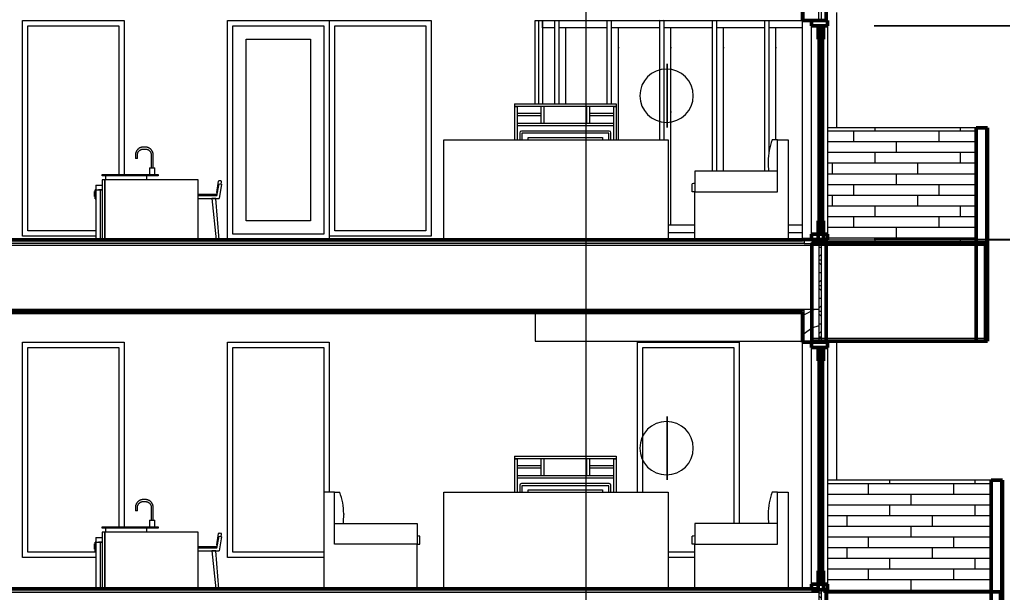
# Model space of a CAD drawing. Header units: inches. Extents: x 9609 to 15463, y -232 to 527.
# Drawn here: x 14717.9 to 15086, y 136 to 350.5 of the extents above; entities that cross this region are included whole.
import ezdxf

# ---------------------------------------------------------------- set-up
doc = ezdxf.new("R2010")
doc.units = ezdxf.units.IN
doc.header["$MEASUREMENT"] = 0
doc.linetypes.add('Grid Line 1_2_', pattern=[0.875, 0.5, -0.125, 0.125, -0.125])
for name, color, linetype, lineweight in [('0-3', 7, 'Continuous', 13), ('0-6', 90, 'Continuous', 5), ('0-7', 133, 'Continuous', 13), ('A-ANNO-DIMS', 211, 'Continuous', 9), ('A-ANNO-DIMS-96', 211, 'Continuous', 9), ('A-FLOR-1', 192, 'Continuous', 50), ('A-FLOR-LEVL-1', 51, 'Grid Line 1_2_', 9), ('A-FLOR-MCUT', 51, 'Continuous', 13), ('A-FLOR-PATT-1', 8, 'Continuous', 9), ('A-GENM', 5, 'Continuous', 9), ('A-GLAZ', 151, 'Continuous', 13), ('A-GLAZ-1', 151, 'Continuous', 50), ('A-GLAZ-CWMG', 51, 'Continuous', 9), ('A-WALL', 113, 'Continuous', 13), ('A-WALL-3', 113, 'Continuous', 50), ('A-WALL-PATT-5', 111, 'Continuous', 9), ('E-LITE-EQPM-1', 253, 'Continuous', 9), ('G-ANNO-SYMB-3', 111, 'Continuous', 9), ('I-FURN', 30, 'Continuous', 9), ('I-FURN-1', 250, 'Continuous', 9), ('P-SANR-FIXT-1', 250, 'Continuous', 9), ('Q-CASE-2', 250, 'Continuous', 9), ('Q-SPCQ-1', 250, 'Continuous', 9)]:
    doc.layers.add(name, color=color, linetype=linetype, lineweight=lineweight)
doc.styles.add('Century Gothic', font='ufonts.com_century-gothic.ttf', dxfattribs={"height": 9})
doc.dimstyles.new('OD__1_8__Tol__', dxfattribs={"dimscale": 12, "dimtxt": 9.397514, "dimasz": 1, "dimexe": 0.75, "dimexo": 0.5, "dimgap": 0.125, "dimtad": 1, "dimdec": 3, "dimrnd": 0.125, "dimzin": 3, "dimdsep": 46, "dimlunit": 4, "dimtxsty": 'Century Gothic', "dimblk1": 'OBLIQUE', "dimblk2": 'OBLIQUE', "dimsah": 1, "dimcen": 0.09, "dimdle": 0.75, "dimazin": 0, "dimtfac": 1, "dimtdec": 4, "dimtix": 1, "dimtmove": 0, "dimatfit": 3, "dimfxl": 1, "dimtvp": 1, "dimtfill": 1, "dimfrac": 2, "dimtolj": 1, "dimtzin": 0, "dimarcsym": 2})
pattern_1 = [(50, (14416.421, 59.024), (27.5427, -2.4099), [2.88, -31.68]), (355, (14416.42, 59.024), (-5.32784, 28.88427), [2.304, -25.344]), (100.451, (14418.717, 58.823), (22.2153, 26.47393), [2.448, -26.924]), (46.184, (14416.42, 66.704), (40.9819, -6.3564), [4.32, -47.52]), (96.636, (14419.837, 66.175), (35.8907, 37.4062), [3.671, -40.386]), (351.184, (14416.42, 66.704), (35.891, 37.4062), [3.456, -38.016]), (21, (14420.261, 64.784), (22.92104, -15.46073), [2.88, -31.68]), (326, (14420.26, 64.784), (9.3435, 27.84574), [2.304, -25.344]), (71.451, (14422.17, 63.496), (32.26477, 12.3844), [2.448, -26.924]), (37.5, (14416.421, 59.024), (0.466855, 12.78271), [1.267, -23.77, 1.267, -24.461, -25.44]), (37.5, (14416.421, 59.024), (0.466855, 12.78271), [-50.765, 1.267, -24.173]), (7.5, (14416.421, 59.024), (10.10159, 15.14509), [1.267, -13.402, 1.267, -23.194, -9.696]), (7.5, (14416.421, 59.024), (10.10159, 15.14509), [-39.13, 1.267, -8.429]), (327.5, (14407.858, 59.024), (20.49916, -0.86578), [1.267, -8.333, 1.267, -28.685, -39.744]), (327.5, (14407.858, 59.024), (20.49916, -0.86578), [-39.552, 1.267, -38.477]), (317.5, (14404.018, 59.024), (22.39478, 3.8443), [1.267, -11.213, 1.267, -18.624, -28.224]), (317.5, (14404.018, 59.024), (22.39478, 3.8443), [-32.371, 1.267, -26.957])]

# ---------------------------------------------------------------- blocks, each defined once
blk = doc.blocks.new('Studio Light - 120V-1360589-BUILDING SECTION - NORTH_SOUTH - LOOKING WEST')
at = {"layer": 'E-LITE-EQPM-1'}
for p, q in [((3801.11, 190), (3801.11, 201.91)), ((3801.11, 201.91), (3801.11, 190)), ((3801.11, 190), (3801.11, 178.09)), ((3801.11, 178.09), (3801.11, 190))]:
    blk.add_line(p, q, dxfattribs=at)
for start, end in [(0, 180), (180, 0)]:
    blk.add_arc((3800.93, 190), 10, start, end, dxfattribs=at)
blk = doc.blocks.new('CTR - 2nd Phase_rvt-2-BUILDING SECTION - NORTH_SOUTH - LOOKING WEST')
at = {"layer": 'A-FLOR-LEVL-1'}
blk.add_line((1814.21, 268), (4168.71, 268), dxfattribs=at)
at = {"layer": '0-7'}
for p in [(0, 132), (0, 0)]:
    blk.add_blockref('Studio Light - 120V-1360589-BUILDING SECTION - NORTH_SOUTH - LOOKING WEST', p, dxfattribs=at)
blk = doc.blocks.new('Sink Kitchen-Single - 30_ x 21_-366345-BUILDING SECTION - NORTH_SOUTH - LOOKING WEST')
at = {"layer": 'P-SANR-FIXT-1'}
for p, q in [((3605.75, 170.75), (3604.87, 170.75)), ((3604.87, 170), (3605.75, 170)), ((3602, 167.87), (3602, 166.5)), ((3602.75, 166.5), (3602, 166.5)), ((3602.75, 166.5), (3602.75, 167.87)), ((3607.87, 167.87), (3607.87, 163)), ((3608.62, 163), (3608.62, 167.87)), ((3607.25, 163), (3607.25, 160.5)), ((3607.25, 163), (3607.25, 160.5)), ((3607.27, 163), (3607.27, 163)), ((3607.27, 163), (3608.25, 163)), ((3608.25, 163), (3609.22, 163)), ((3609.22, 163), (3609.22, 163)), ((3609.25, 160.5), (3609.25, 163)), ((3609.25, 160.5), (3609.25, 163)), ((3589.5, 160.5), (3610.5, 160.5)), ((3589.5, 160), (3589.5, 160.5)), ((3610.5, 160), (3589.5, 160)), ((3590.75, 160), (3590.75, 158.5)), ((3606.25, 158.5), (3606.25, 160)), ((3610.5, 160.5), (3610.5, 160))]:
    blk.add_line(p, q, dxfattribs=at)
at = {"layer": 'P-SANR-FIXT-1', "flags": 128}
for points in [[(3604.87, 170.75), (3604.76, 170.75), (3604.64, 170.74), (3604.53, 170.73), (3604.42, 170.71), (3604.3, 170.69), (3604.19, 170.67), (3604.08, 170.64), (3603.97, 170.6), (3603.86, 170.57), (3603.75, 170.52), (3603.65, 170.48), (3603.55, 170.43), (3603.45, 170.37), (3603.35, 170.31), (3603.25, 170.25), (3603.16, 170.18), (3603.07, 170.11), (3602.98, 170.04), (3602.89, 169.96), (3602.81, 169.88), (3602.73, 169.79), (3602.66, 169.71), (3602.59, 169.62), (3602.52, 169.52), (3602.45, 169.43), (3602.39, 169.33), (3602.34, 169.23), (3602.29, 169.13), (3602.24, 169.02), (3602.19, 168.92), (3602.15, 168.81), (3602.12, 168.7), (3602.09, 168.59), (3602.06, 168.48), (3602.04, 168.36), (3602.02, 168.25), (3602.01, 168.14), (3602, 168.02), (3602, 167.91), (3602, 167.87)], [(3602.75, 167.87), (3602.75, 167.96), (3602.76, 168.04), (3602.76, 168.13), (3602.78, 168.21), (3602.79, 168.3), (3602.81, 168.38), (3602.83, 168.46), (3602.86, 168.54), (3602.88, 168.62), (3602.92, 168.7), (3602.95, 168.78), (3602.99, 168.86), (3603.03, 168.93), (3603.07, 169), (3603.12, 169.07), (3603.17, 169.14), (3603.22, 169.21), (3603.28, 169.28), (3603.33, 169.34), (3603.39, 169.4), (3603.46, 169.46), (3603.52, 169.51), (3603.59, 169.57), (3603.66, 169.62), (3603.73, 169.66), (3603.8, 169.71), (3603.87, 169.75), (3603.95, 169.79), (3604.03, 169.82), (3604.1, 169.86), (3604.18, 169.88), (3604.26, 169.91), (3604.35, 169.93), (3604.43, 169.95), (3604.51, 169.97), (3604.6, 169.98), (3604.68, 169.99), (3604.77, 170), (3604.85, 170), (3604.87, 170)], [(3608.62, 167.87), (3608.62, 167.99), (3608.61, 168.1), (3608.6, 168.22), (3608.59, 168.33), (3608.57, 168.45), (3608.54, 168.56), (3608.51, 168.67), (3608.48, 168.78), (3608.44, 168.89), (3608.4, 168.99), (3608.35, 169.1), (3608.3, 169.2), (3608.24, 169.3), (3608.18, 169.4), (3608.12, 169.5), (3608.05, 169.59), (3607.98, 169.68), (3607.91, 169.77), (3607.83, 169.86), (3607.75, 169.94), (3607.67, 170.02), (3607.58, 170.09), (3607.49, 170.16), (3607.4, 170.23), (3607.3, 170.29), (3607.2, 170.35), (3607.1, 170.41), (3607, 170.46), (3606.9, 170.51), (3606.79, 170.55), (3606.68, 170.59), (3606.57, 170.63), (3606.46, 170.66), (3606.35, 170.69), (3606.24, 170.71), (3606.12, 170.73), (3606.01, 170.74), (3605.89, 170.75), (3605.78, 170.75), (3605.75, 170.75)], [(3605.75, 170), (3605.83, 170), (3605.92, 169.99), (3606, 169.98), (3606.09, 169.97), (3606.17, 169.96), (3606.25, 169.94), (3606.34, 169.92), (3606.42, 169.89), (3606.5, 169.86), (3606.58, 169.83), (3606.65, 169.8), (3606.73, 169.76), (3606.8, 169.72), (3606.88, 169.68), (3606.95, 169.63), (3607.02, 169.58), (3607.08, 169.53), (3607.15, 169.47), (3607.21, 169.42), (3607.27, 169.36), (3607.33, 169.29), (3607.39, 169.23), (3607.44, 169.16), (3607.49, 169.09), (3607.54, 169.02), (3607.58, 168.95), (3607.62, 168.88), (3607.66, 168.8), (3607.7, 168.72), (3607.73, 168.65), (3607.76, 168.57), (3607.78, 168.48), (3607.81, 168.4), (3607.83, 168.32), (3607.84, 168.24), (3607.86, 168.15), (3607.86, 168.07), (3607.87, 167.98), (3607.87, 167.9), (3607.87, 167.87)]]:
    blk.add_lwpolyline(points, dxfattribs=at)
blk = doc.blocks.new('Dishwasher_15404 - 34_ counter-547918-BUILDING SECTION - NORTH_SOUTH - LOOKING WEST')
at = {"layer": 'Q-SPCQ-1'}
for p, q in [((3586.87, 152.06), (3586.87, 154.79)), ((3587.12, 154.79), (3586.87, 154.79)), ((3587.12, 156.5), (3587.12, 154.79)), ((3587.12, 156.5), (3588.2, 156.5)), ((3587.12, 154.79), (3587.12, 137.37)), ((3587.12, 154.79), (3587.32, 154.79)), ((3587.32, 154.79), (3588.75, 154.79)), ((3588.2, 156.5), (3589.5, 156.5)), ((3589.5, 154.79), (3588.2, 154.79)), ((3588.75, 154.79), (3588.75, 137.37)), ((3588.75, 154.79), (3588.75, 137.37)), ((3588.95, 154.79), (3589.5, 154.79)), ((3586.87, 154.18), (3586.62, 154.18)), ((3586.62, 153.94), (3586.62, 154.18)), ((3586.62, 153.35), (3586.62, 153.94)), ((3586.62, 153.94), (3586.87, 153.94)), ((3586.62, 152.21), (3586.62, 153.35)), ((3586.87, 153.35), (3586.62, 153.35)), ((3586.62, 152.21), (3586.87, 152.21)), ((3586.87, 151.35), (3586.87, 152.06)), ((3586.87, 151.35), (3587.13, 151.35))]:
    blk.add_line(p, q, dxfattribs=at)
blk = doc.blocks.new('OD_CW_Base Cabinet - OD_CW_Base Cabinet-1985666-BUILDING SECTION - NORTH_SOUTH - LOOKING WEST')
at = {"layer": 'Q-CASE-2'}
for p, q in [((3589.5, 158.5), (3589.5, 137.37)), ((3590.5, 158.5), (3589.5, 158.5)), ((3590.5, 137.37), (3590.5, 158.5)), ((3590.5, 158.5), (3590.5, 137.37)), ((3625.5, 158.5), (3590.5, 158.5)), ((3625.5, 137.37), (3625.5, 158.5))]:
    blk.add_line(p, q, dxfattribs=at)
blk = doc.blocks.new('Dishwasher_15404 - 34_ counter-V64-BUILDING SECTION - NORTH_SOUTH - LOOKING WEST')
at = {"layer": 'Q-SPCQ-1'}
for p, q in [((3587.12, 288.5), (3587.12, 286.79)), ((3587.12, 288.5), (3588.2, 288.5)), ((3588.2, 288.5), (3589.5, 288.5)), ((3586.87, 286.18), (3586.62, 286.18)), ((3586.62, 285.94), (3586.62, 286.18)), ((3586.62, 285.35), (3586.62, 285.94)), ((3586.62, 285.94), (3586.87, 285.94)), ((3586.62, 284.21), (3586.62, 285.35)), ((3586.87, 285.35), (3586.62, 285.35)), ((3586.62, 284.21), (3586.87, 284.21)), ((3586.87, 284.06), (3586.87, 286.79)), ((3587.12, 286.79), (3586.87, 286.79)), ((3586.87, 283.35), (3586.87, 284.06)), ((3587.12, 286.79), (3587.12, 268)), ((3587.12, 286.79), (3587.32, 286.79)), ((3587.32, 286.79), (3588.75, 286.79)), ((3589.5, 286.79), (3588.2, 286.79)), ((3588.75, 286.79), (3588.75, 268)), ((3588.75, 286.79), (3588.75, 268)), ((3588.95, 286.79), (3589.5, 286.79)), ((3586.87, 283.35), (3587.13, 283.35))]:
    blk.add_line(p, q, dxfattribs=at)
blk = doc.blocks.new('OD_CW_Base Cabinet - OD_CW_Base Cabinet-V65-BUILDING SECTION - NORTH_SOUTH - LOOKING WEST')
at = {"layer": 'Q-CASE-2'}
for p, q in [((3589.5, 290.5), (3589.5, 268)), ((3590.5, 290.5), (3589.5, 290.5)), ((3590.5, 268), (3590.5, 290.5)), ((3590.5, 290.5), (3590.5, 268)), ((3625.5, 290.5), (3590.5, 290.5)), ((3625.5, 268), (3625.5, 290.5))]:
    blk.add_line(p, q, dxfattribs=at)
blk = doc.blocks.new('Entertainment_Center_14771 - Entertainment_Center_14771-1372851-BUILDING SECTION - NORTH_SOUTH - LOOKING WEST')
at = {"layer": 'I-FURN-1'}
for p, q in [((3702.57, 63), (3740.57, 63)), ((3702.57, 63), (3702.57, 62)), ((3740.57, 63), (3740.57, 62)), ((3740.57, 62), (3702.57, 62)), ((3702.57, 62), (3703.57, 62)), ((3702.57, 62), (3702.57, 49.5)), ((3703.57, 62), (3703.57, 49.5)), ((3703.57, 59.47), (3712.57, 59.47)), ((3712.57, 55.72), (3712.57, 62)), ((3713.57, 62), (3712.57, 62)), ((3713.57, 62), (3713.57, 55.72)), ((3729.57, 55.72), (3729.57, 62)), ((3730.57, 62), (3729.57, 62)), ((3730.57, 62), (3730.57, 55.72)), ((3730.57, 59.47), (3739.57, 59.47)), ((3739.57, 62), (3740.57, 62)), ((3739.57, 62), (3739.57, 49.5)), ((3740.57, 62), (3740.57, 49.5)), ((3712.57, 58.47), (3703.57, 58.47)), ((3703.57, 55.72), (3739.57, 55.72)), ((3703.57, 55.72), (3703.57, 54.72)), ((3712.57, 55.72), (3713.57, 55.72)), ((3729.57, 55.72), (3730.57, 55.72)), ((3739.57, 58.47), (3730.57, 58.47)), ((3739.57, 55.72), (3739.57, 54.72)), ((3739.57, 54.72), (3703.57, 54.72)), ((3704.52, 52.13), (3704.52, 49.5)), ((3738.03, 52.72), (3705.11, 52.72)), ((3705.31, 51.93), (3705.31, 49.5)), ((3737.83, 51.93), (3705.31, 51.93)), ((3737.83, 49.5), (3737.83, 51.93)), ((3738.62, 49.5), (3738.62, 52.13)), ((3707.67, 49.5), (3707.67, 50.36)), ((3707.67, 50.36), (3735.47, 50.36)), ((3735.47, 50.36), (3735.47, 49.5))]:
    blk.add_line(p, q, dxfattribs=at)
for centre, start, end in [((3705.11, 52.13), 90, 180), ((3738.03, 52.13), 0, 90)]:
    blk.add_arc(centre, 0.591, start, end, dxfattribs=at)
blk = doc.blocks.new('Couch-Both_Arms-Generic - 1-V77-BUILDING SECTION - NORTH_SOUTH - LOOKING WEST')
at = {"layer": 'I-FURN-1'}
for p, q in [((3717.5, 305.5), (3801.5, 305.5)), ((3717.5, 268), (3717.5, 305.5)), ((3801.5, 305.5), (3801.5, 268))]:
    blk.add_line(p, q, dxfattribs=at)
blk = doc.blocks.new('Couch-Both_Arms-Generic - 2-V78-BUILDING SECTION - NORTH_SOUTH - LOOKING WEST')
at = {"layer": 'I-FURN'}
for p, q in [((3842.5, 305.5), (3840.5, 305.5)), ((3842.5, 293.75), (3842.5, 305.5)), ((3839, 297.37), (3839, 297.12)), ((3842.5, 293.75), (3811.5, 293.75)), ((3811.5, 293.75), (3811.5, 286)), ((3842.5, 286), (3842.5, 293.75)), ((3810.5, 286), (3810.5, 289)), ((3811.5, 286), (3810.5, 286)), ((3811.5, 286), (3842.5, 286))]:
    blk.add_line(p, q, dxfattribs=at)
for centre, radius, start, end in [((3861.75, 297.37), 22.76, 159.0802, 180), ((3886.51, 297.12), 47.51, 180, 184.0748), ((3826.37, 205.74), 84.76, 100.111, 100.7955)]:
    blk.add_arc(centre, radius, start, end, dxfattribs=at)
at = {"layer": 'I-FURN-1'}
for p, q in [((3842.5, 305.5), (3846.5, 305.5)), ((3846.5, 305.5), (3846.5, 268)), ((3811.5, 268), (3811.5, 286))]:
    blk.add_line(p, q, dxfattribs=at)
blk = doc.blocks.new('Bar_Stool_6722_1_ - Bar_Stool_6722_1_-V81-BUILDING SECTION - NORTH_SOUTH - LOOKING WEST')
at = {"layer": 'I-FURN-1'}
for p, q in [((3633.03, 157.98), (3632.37, 153.79)), ((3632.49, 152.5), (3633.29, 157.01)), ((3633.29, 157.01), (3634.27, 156.84)), ((3634.27, 156.84), (3633.33, 151.5)), ((3634.12, 156.86), (3634.27, 157.73)), ((3634.27, 157.73), (3634.27, 157.98)), ((3632.24, 153.04), (3625.5, 153.04)), ((3632.49, 152.5), (3625.5, 152.5)), ((3625.5, 151.5), (3633.33, 151.5)), ((3632.1, 151.5), (3630.63, 151.5)), ((3630.63, 151.5), (3632.12, 137.37)), ((3633.22, 137.37), (3632.1, 151.5)), ((3632.54, 152.86), (3632.24, 153.04)), ((3632.37, 153.79), (3632.54, 153.62)), ((3632.53, 152.71), (3632.54, 152.86)), ((3632.54, 153.62), (3632.69, 153.59))]:
    blk.add_line(p, q, dxfattribs=at)
blk.add_arc((3633.65, 156.61), 1.51, 65.6531, 114.3469, dxfattribs=at)
blk = doc.blocks.new('Bar_Stool_6722_1_ - Bar_Stool_6722_1_-V82-BUILDING SECTION - NORTH_SOUTH - LOOKING WEST')
at = {"layer": 'I-FURN-1'}
for p, q in [((3633.03, 289.98), (3632.37, 285.79)), ((3632.49, 284.5), (3633.29, 289.01)), ((3633.29, 289.01), (3634.27, 288.84)), ((3634.27, 288.84), (3633.33, 283.5)), ((3634.12, 288.86), (3634.27, 289.73)), ((3634.27, 289.73), (3634.27, 289.98)), ((3632.24, 285.04), (3625.5, 285.04)), ((3632.49, 284.5), (3625.5, 284.5)), ((3625.5, 283.5), (3633.33, 283.5)), ((3632.1, 283.5), (3630.63, 283.5)), ((3630.63, 283.5), (3632.26, 268)), ((3633.32, 268), (3632.1, 283.5)), ((3632.54, 284.86), (3632.24, 285.04)), ((3632.37, 285.79), (3632.54, 285.62)), ((3632.53, 284.71), (3632.54, 284.86)), ((3632.54, 285.62), (3632.69, 285.59))]:
    blk.add_line(p, q, dxfattribs=at)
blk.add_arc((3633.65, 288.61), 1.51, 65.6531, 114.3469, dxfattribs=at)
blk = doc.blocks.new('Couch-Both_Arms-Generic - 1-V86-BUILDING SECTION - NORTH_SOUTH - LOOKING WEST')
at = {"layer": 'I-FURN-1'}
for p, q in [((3717.5, 173.5), (3801.5, 173.5)), ((3717.5, 137.37), (3717.5, 173.5)), ((3801.5, 173.5), (3801.5, 137.37))]:
    blk.add_line(p, q, dxfattribs=at)
blk = doc.blocks.new('Couch-Both_Arms-Generic - 2-V87-BUILDING SECTION - NORTH_SOUTH - LOOKING WEST')
at = {"layer": 'I-FURN'}
for p, q in [((3842.5, 173.5), (3840.5, 173.5)), ((3842.5, 161.75), (3842.5, 173.5)), ((3839, 165.37), (3839, 165.12)), ((3842.5, 161.75), (3811.5, 161.75)), ((3811.5, 161.75), (3811.5, 154)), ((3842.5, 154), (3842.5, 161.75)), ((3810.5, 154), (3810.5, 157)), ((3811.5, 154), (3810.5, 154)), ((3811.5, 154), (3842.5, 154))]:
    blk.add_line(p, q, dxfattribs=at)
for centre, radius, start, end in [((3861.75, 165.37), 22.76, 159.0802, 180), ((3886.51, 165.12), 47.51, 180, 184.0748), ((3826.37, 73.74), 84.76, 100.111, 100.7955)]:
    blk.add_arc(centre, radius, start, end, dxfattribs=at)
at = {"layer": 'I-FURN-1'}
for p, q in [((3842.5, 173.5), (3846.5, 173.5)), ((3846.5, 173.5), (3846.5, 137.37)), ((3811.5, 137.37), (3811.5, 154))]:
    blk.add_line(p, q, dxfattribs=at)
blk = doc.blocks.new('Couch-Both_Arms-Generic - 2-1523460-BUILDING SECTION - NORTH_SOUTH - LOOKING WEST')
at = {"layer": 'I-FURN'}
for p, q in [((3676.5, 161.75), (3676.5, 173.5)), ((3676.5, 173.5), (3678.5, 173.5)), ((3680, 165.37), (3680, 165.12)), ((3676.5, 154), (3676.5, 161.75)), ((3676.5, 161.75), (3707.5, 161.75)), ((3707.5, 161.75), (3707.5, 154)), ((3708.5, 154), (3708.5, 157)), ((3707.5, 154), (3676.5, 154)), ((3707.5, 154), (3708.5, 154))]:
    blk.add_line(p, q, dxfattribs=at)
for centre, radius, start, end in [((3657.24, 165.37), 22.76, 0, 20.9198), ((3632.48, 165.12), 47.51, 355.9252, 0), ((3692.62, 73.74), 84.76, 79.2045, 79.889)]:
    blk.add_arc(centre, radius, start, end, dxfattribs=at)
at = {"layer": 'I-FURN-1'}
for p, q in [((3672.5, 173.5), (3672.5, 137.37)), ((3676.5, 173.5), (3672.5, 173.5)), ((3707.5, 137.37), (3707.5, 154))]:
    blk.add_line(p, q, dxfattribs=at)
blk = doc.blocks.new('CTR - 1st Phase - Unit Layouts_rvt-2-BUILDING SECTION - NORTH_SOUTH - LOOKING WEST')
at = {"layer": '0-3'}
for name, p in [('Entertainment_Center_14771 - Entertainment_Center_14771-1372851-BUILDING SECTION - NORTH_SOUTH - LOOKING WEST', (41.44, 256)), ('Sink Kitchen-Single - 30_ x 21_-366345-BUILDING SECTION - NORTH_SOUTH - LOOKING WEST', (0, 132)), ('Couch-Both_Arms-Generic - 1-V77-BUILDING SECTION - NORTH_SOUTH - LOOKING WEST', (0, 0)), ('Couch-Both_Arms-Generic - 2-V78-BUILDING SECTION - NORTH_SOUTH - LOOKING WEST', (0, 0)), ('Dishwasher_15404 - 34_ counter-V64-BUILDING SECTION - NORTH_SOUTH - LOOKING WEST', (0, 0)), ('OD_CW_Base Cabinet - OD_CW_Base Cabinet-V65-BUILDING SECTION - NORTH_SOUTH - LOOKING WEST', (0, 0)), ('Bar_Stool_6722_1_ - Bar_Stool_6722_1_-V82-BUILDING SECTION - NORTH_SOUTH - LOOKING WEST', (0, 0)), ('Entertainment_Center_14771 - Entertainment_Center_14771-1372851-BUILDING SECTION - NORTH_SOUTH - LOOKING WEST', (41.44, 124)), ('Couch-Both_Arms-Generic - 2-1523460-BUILDING SECTION - NORTH_SOUTH - LOOKING WEST', (0, 0)), ('Couch-Both_Arms-Generic - 1-V86-BUILDING SECTION - NORTH_SOUTH - LOOKING WEST', (0, 0)), ('Couch-Both_Arms-Generic - 2-V87-BUILDING SECTION - NORTH_SOUTH - LOOKING WEST', (0, 0)), ('Sink Kitchen-Single - 30_ x 21_-366345-BUILDING SECTION - NORTH_SOUTH - LOOKING WEST', (0, 0)), ('OD_CW_Base Cabinet - OD_CW_Base Cabinet-1985666-BUILDING SECTION - NORTH_SOUTH - LOOKING WEST', (0, 0)), ('Dishwasher_15404 - 34_ counter-547918-BUILDING SECTION - NORTH_SOUTH - LOOKING WEST', (0, 0)), ('Bar_Stool_6722_1_ - Bar_Stool_6722_1_-V81-BUILDING SECTION - NORTH_SOUTH - LOOKING WEST', (0, 0))]:
    blk.add_blockref(name, p, dxfattribs=at)
blk = doc.blocks.new('CTR - 1st Phase - Common Walls_rvt-2-BUILDING SECTION - NORTH_SOUTH - LOOKING WEST')
at = {"layer": 'A-FLOR-LEVL-1'}
blk.add_line((1814.21, 268), (4168.71, 268), dxfattribs=at)
blk = doc.blocks.new('_THE_ WINDOW _ DOOR - Door - 2nd Floor-2113393-BUILDING SECTION - NORTH_SOUTH - LOOKING WEST')
at = {"layer": 'A-GLAZ'}
for p, q in [((3855.22, 139), (3855.22, 227.75)), ((3861.22, 227.75), (3861.22, 139)), ((3857.72, 144), (3857.72, 222.75)), ((3859.72, 222.75), (3859.72, 144))]:
    blk.add_line(p, q, dxfattribs=at)
at = {"layer": 'A-GLAZ-1'}
for p, q in [((3855.22, 229.75), (3855.22, 227.75)), ((3861.22, 229.75), (3855.22, 229.75)), ((3861.22, 227.75), (3861.22, 229.75)), ((3855.22, 227.75), (3861.22, 227.75)), ((3859.72, 227.75), (3857.72, 227.75)), ((3857.72, 227.75), (3857.72, 222.75)), ((3859.22, 227.75), (3858.22, 227.75)), ((3858.22, 227.75), (3858.22, 139)), ((3859.22, 139), (3859.22, 227.75)), ((3859.72, 222.75), (3859.72, 227.75)), ((3857.72, 222.75), (3859.72, 222.75)), ((3859.72, 144), (3857.72, 144)), ((3857.72, 144), (3857.72, 137)), ((3859.72, 137), (3859.72, 144)), ((3855.22, 139), (3855.22, 137)), ((3861.22, 139), (3855.22, 139)), ((3855.22, 137), (3861.22, 137)), ((3857.72, 137), (3859.72, 137)), ((3858.22, 139), (3859.22, 139)), ((3861.22, 137), (3861.22, 139))]:
    blk.add_line(p, q, dxfattribs=at)
blk = doc.blocks.new('_THE_ WINDOW _ DOOR - Door - 3rd floors-2113394-BUILDING SECTION - NORTH_SOUTH - LOOKING WEST')
at = {"layer": 'A-GLAZ'}
for p, q in [((3855.22, 270.12), (3855.22, 348.12)), ((3861.22, 348.12), (3861.22, 270.12)), ((3857.72, 275.12), (3857.72, 343.12)), ((3859.72, 343.12), (3859.72, 275.12))]:
    blk.add_line(p, q, dxfattribs=at)
at = {"layer": 'A-GLAZ-1'}
for p, q in [((3855.22, 350.12), (3855.22, 348.12)), ((3861.22, 350.12), (3855.22, 350.12)), ((3861.22, 348.12), (3861.22, 350.12)), ((3855.22, 348.12), (3861.22, 348.12)), ((3859.72, 348.12), (3857.72, 348.12)), ((3857.72, 348.12), (3857.72, 343.12)), ((3859.22, 348.12), (3858.22, 348.12)), ((3858.22, 348.12), (3858.22, 270.12)), ((3859.22, 270.12), (3859.22, 348.12)), ((3859.72, 343.12), (3859.72, 348.12)), ((3857.72, 343.12), (3859.72, 343.12)), ((3859.72, 275.12), (3857.72, 275.12)), ((3857.72, 275.12), (3857.72, 268.12)), ((3859.72, 268.12), (3859.72, 275.12)), ((3855.22, 270.12), (3855.22, 268.12)), ((3861.22, 270.12), (3855.22, 270.12)), ((3858.22, 270.12), (3859.22, 270.12)), ((3861.22, 268.12), (3861.22, 270.12)), ((3855.22, 268.12), (3861.22, 268.12)), ((3857.72, 268.12), (3859.72, 268.12))]:
    blk.add_line(p, q, dxfattribs=at)
blk = doc.blocks.new('_THE_ WINDOW _ DOOR - Window - 3rd Floor-V136-BUILDING SECTION - NORTH_SOUTH - LOOKING WEST')
at = {"layer": 'A-GLAZ'}
for p, q in [((3676.72, 348.12), (3710.75, 348.12)), ((3676.72, 271.37), (3676.72, 348.12)), ((3710.75, 348.12), (3710.75, 271.37)), ((3710.75, 271.37), (3676.72, 271.37))]:
    blk.add_line(p, q, dxfattribs=at)
blk = doc.blocks.new('_THE_ WINDOW _ DOOR - Window - 2nd Floor-V142-BUILDING SECTION - NORTH_SOUTH - LOOKING WEST')
at = {"layer": 'A-GLAZ'}
for p, q in [((3792.11, 227.75), (3826.14, 227.75)), ((3792.11, 173.5), (3792.11, 227.75)), ((3826.14, 227.75), (3826.14, 161.75)), ((3811.5, 151), (3801.5, 151))]:
    blk.add_line(p, q, dxfattribs=at)
blk = doc.blocks.new('Rectangular Mullion - Profile_Polycarbonate_Upper and left-1991598-BUILDING SECTION - NORTH_SOUTH - LOOKING WEST')
at = {"layer": 'A-GLAZ-CWMG'}
for p, q in [((3754.46, 347.37), (3754.46, 350.12)), ((3759.06, 347.37), (3754.46, 347.37)), ((3778.74, 347.37), (3760.56, 347.37)), ((3798.42, 347.37), (3780.24, 347.37)), ((3818.11, 347.37), (3799.92, 347.37)), ((3837.79, 347.37), (3819.61, 347.37)), ((3851.85, 347.37), (3839.29, 347.37))]:
    blk.add_line(p, q, dxfattribs=at)
blk = doc.blocks.new('Rectangular Mullion - Profile_Polycarbonate_Upper and left-1739822-BUILDING SECTION - NORTH_SOUTH - LOOKING WEST')
at = {"layer": 'A-GLAZ-CWMG'}
blk.add_line((3754.46, 350.12), (3754.46, 319), dxfattribs=at)
blk = doc.blocks.new('Rectangular Mullion - Stud - Vertical-1822958-BUILDING SECTION - NORTH_SOUTH - LOOKING WEST')
at = {"layer": 'A-GLAZ-CWMG'}
blk.add_line((3753.02, 350.13), (3753.02, 319), dxfattribs=at)
blk = doc.blocks.new('Rectangular Mullion - Stud - Base_Head-1740475-BUILDING SECTION - NORTH_SOUTH - LOOKING WEST')
at = {"layer": 'A-GLAZ-CWMG'}
h = blk.add_hatch(dxfattribs=at)
h.set_pattern_fill('FP_58', color=256, style=0, pattern_type=2)
h.set_pattern_definition([(0, (3809.765, 270.75), (0, 8), [])])
h.paths.add_polyline_path([(3801.84, 268), (3811.5, 268), (3811.5, 273.5), (3801.5, 273.5), (3801.5, 268)], flags=0)
blk.add_line((3811.5, 273.5), (3801.5, 273.5), dxfattribs=at)
blk = doc.blocks.new('Rectangular Mullion - Stud - Vertical-1940144-BUILDING SECTION - NORTH_SOUTH - LOOKING WEST')
at = {"layer": 'A-GLAZ-CWMG'}
for p, q in [((3837.79, 293.75), (3837.79, 350.12)), ((3839.29, 350.12), (3839.29, 300.81))]:
    blk.add_line(p, q, dxfattribs=at)
blk = doc.blocks.new('Rectangular Mullion - Stud - Vertical-V144-BUILDING SECTION - NORTH_SOUTH - LOOKING WEST')
at = {"layer": 'A-GLAZ-CWMG'}
for p, q in [((3818.11, 293.75), (3818.11, 350.12)), ((3819.61, 350.12), (3819.61, 293.75))]:
    blk.add_line(p, q, dxfattribs=at)
blk = doc.blocks.new('Rectangular Mullion - Stud - Vertical-V145-BUILDING SECTION - NORTH_SOUTH - LOOKING WEST')
at = {"layer": 'A-GLAZ-CWMG'}
for p, q in [((3798.42, 350.43), (3798.42, 350.48)), ((3798.42, 305.5), (3798.42, 350.12)), ((3799.92, 350.48), (3799.92, 350.43)), ((3799.92, 350.12), (3799.92, 305.5))]:
    blk.add_line(p, q, dxfattribs=at)
blk = doc.blocks.new('Rectangular Mullion - Stud - Vertical-1822956-BUILDING SECTION - NORTH_SOUTH - LOOKING WEST')
at = {"layer": 'A-GLAZ-CWMG'}
for p, q in [((3778.74, 319), (3778.74, 350.12)), ((3780.24, 350.12), (3780.24, 319))]:
    blk.add_line(p, q, dxfattribs=at)
blk = doc.blocks.new('_THE_ WINDOW _ DOOR - Window - 2nd Floor-V149-BUILDING SECTION - NORTH_SOUTH - LOOKING WEST')
at = {"layer": 'A-GLAZ'}
for p, q in [((3638.51, 227.75), (3672.54, 227.75)), ((3638.51, 151), (3638.51, 227.75)), ((3672.54, 227.75), (3672.54, 173.5)), ((3672.5, 151), (3638.51, 151))]:
    blk.add_line(p, q, dxfattribs=at)
blk = doc.blocks.new('_THE_ WINDOW _ DOOR - Door - 3rd floors-V151-BUILDING SECTION - NORTH_SOUTH - LOOKING WEST')
at = {"layer": 'A-GLAZ'}
for p, q in [((3638.51, 348.12), (3672.54, 348.12)), ((3638.51, 270.12), (3638.51, 348.12)), ((3672.54, 348.12), (3672.54, 270.12)), ((3643.51, 275.12), (3643.51, 343.12)), ((3643.51, 343.12), (3667.54, 343.12)), ((3667.54, 343.12), (3667.54, 275.12)), ((3667.54, 275.12), (3643.51, 275.12)), ((3672.54, 270.12), (3638.51, 270.12))]:
    blk.add_line(p, q, dxfattribs=at)
blk = doc.blocks.new('Rectangular Mullion - Stud - Base_Head-1991782-BUILDING SECTION - NORTH_SOUTH - LOOKING WEST')
at = {"layer": 'A-GLAZ-CWMG'}
h = blk.add_hatch(dxfattribs=at)
h.set_pattern_fill('FP_60', color=256, style=0, pattern_type=2)
h.set_pattern_definition([(0, (3849.132, 270.75), (0, 8), [])])
h.paths.add_polyline_path([(3851.85, 268), (3851.85, 273.5), (3846.5, 273.5), (3846.5, 268)], flags=0)
blk.add_line((3851.85, 273.5), (3846.5, 273.5), dxfattribs=at)
blk = doc.blocks.new('_THE_ WINDOW _ DOOR - Window - 3rd Floor-V152-BUILDING SECTION - NORTH_SOUTH - LOOKING WEST')
at = {"layer": 'A-GLAZ'}
for p, q in [((3561.71, 348.12), (3595.74, 348.12)), ((3561.71, 271.37), (3561.71, 348.12)), ((3595.74, 348.12), (3595.74, 292.5)), ((3587.13, 271.37), (3561.71, 271.37))]:
    blk.add_line(p, q, dxfattribs=at)
blk = doc.blocks.new('_THE_ WINDOW _ DOOR - Window - 2nd Floor-V154-BUILDING SECTION - NORTH_SOUTH - LOOKING WEST')
at = {"layer": 'A-GLAZ'}
for p, q in [((3561.71, 227.75), (3595.74, 227.75)), ((3561.71, 151), (3561.71, 227.75)), ((3595.74, 227.75), (3595.74, 160.5)), ((3587.13, 151), (3561.71, 151))]:
    blk.add_line(p, q, dxfattribs=at)
blk = doc.blocks.new('077123 - Manufactured Gutters and Downspouts - 077123 - Manufactured Gutters and Downspouts-1955134-BUILDING SECTION - NORTH_SOUTH - LOOKING WEST')
at = {"layer": 'A-GENM'}
for p, q in [((3864.7, 310), (3864.7, 353.15)), ((3864.7, 178), (3864.7, 230.12))]:
    blk.add_line(p, q, dxfattribs=at)
blk = doc.blocks.new('DIMBLOCK14-BUILDING SECTION - NORTH_SOUTH - LOOKING WEST')
at = {"layer": 'A-ANNO-DIMS-96'}
for p, q in [((15102.9, 259.12), (15102.9, 357.12)), ((15038.04, 348.12), (15111.9, 348.12)), ((15102.9, 348.12), (15038.04, 348.12)), ((15038.04, 268.12), (15111.9, 268.12)), ((15102.9, 268.12), (15038.04, 268.12))]:
    blk.add_line(p, q, dxfattribs=at)
at = {"layer": 'A-ANNO-DIMS-96', "lineweight": 50}
for p, q in [((15102.9, 348.12), (15096.9, 354.12)), ((15102.9, 348.12), (15108.9, 342.12)), ((15102.9, 268.12), (15096.9, 274.12)), ((15102.9, 268.12), (15108.9, 262.12))]:
    blk.add_line(p, q, dxfattribs=at)
at = {"layer": 'A-ANNO-DIMS-96', "color": 0, "insert": (15089.87, 292.39), "char_height": 9, "width": 37.7691, "attachment_point": 1, "rotation": 90, "line_spacing_factor": 0.984502, "style": 'Century Gothic', "bg_fill": 3, "box_fill_scale": 1.25, "bg_fill_color": 256, "bg_fill_true_color": 13158600, "bg_fill_transparency": 0}
blk.add_mtext('6\' - 8"', dxfattribs=at)
blk = doc.blocks.new('_Oblique')
at = {"color": 0, "linetype": 'ByBlock', "lineweight": -2}
blk.add_line((-0.5, -0.5), (0.5, 0.5), dxfattribs=at)

msp = doc.modelspace()

# ---------------------------------------------------------------- hatches: boundary and pattern name
at = {"layer": 'A-FLOR-PATT-1'}
h = msp.add_hatch(dxfattribs=at)
h.set_pattern_fill('FP_42', color=256, style=0, pattern_type=2)
h.set_pattern_definition(pattern_1)
h.paths.add_polyline_path([(15011.789, 266.625), (15011.789, 267.625), (13795.639, 267.625), (13795.639, 266.625), (14994.9257, 266.625)], flags=0)
h.paths.add_polyline_path([(13229.989, 266.625), (13683.639, 266.625), (13683.639, 267.625), (13229.989, 267.625)], flags=0)
h = msp.add_hatch(dxfattribs=at)
h.set_pattern_fill('FP_41', color=256, style=0, pattern_type=2)
h.set_pattern_definition([(0, (14416.421, 59.024), (30.72, 7.68), [1.267, -21.773, 1.267, -21.773, -122.88]), (0, (14416.421, 59.024), (30.72, 7.68), [-46.08, 1.267, -44.813, 1.267, -21.773, -53.76]), (0, (14416.421, 59.024), (30.72, 7.68), [-115.2, 1.267, -14.093, 1.267, -37.133]), (120, (14427.941, 62.864), (-22.011075, 22.7643), [1.267, -21.773, 1.267, -21.773, -122.88]), (120, (14427.941, 62.864), (-22.011075, 22.7643), [-46.08, 1.267, -44.813, 1.267, -21.773, -53.76]), (120, (14427.941, 62.864), (-22.011075, 22.7643), [-115.2, 1.267, -14.093, 1.267, -37.133]), (240, (14431.781, 78.224), (-8.708925, -30.4443), [1.267, -21.773, 1.267, -21.773, -122.88]), (240, (14431.781, 78.224), (-8.708925, -30.4443), [-46.08, 1.267, -44.813, 1.267, -21.773, -53.76]), (240, (14431.781, 78.224), (-8.708925, -30.4443), [-115.2, 1.267, -14.093, 1.267, -37.133])])
h.paths.add_polyline_path([(15011.789, 240.75), (15011.789, 241.375), (13795.639, 241.375), (13795.639, 240.75), (15011.164, 240.75)], flags=0)
h.paths.add_polyline_path([(13272.7959, 240.75), (13683.639, 240.75), (13683.639, 241.375), (13229.989, 241.375), (13229.989, 240.75)], flags=0)
h = msp.add_hatch(dxfattribs=at)
h.set_pattern_fill('FP_42', color=256, style=0, pattern_type=2)
h.set_pattern_definition(pattern_1)
h.paths.add_polyline_path([(14210.939, 136), (14210.939, 137), (14202.4986, 137), (14202.4986, 136)], flags=0)
h.paths.add_polyline_path([(13239.0287, 136), (13467.9533, 136), (13467.9533, 137), (13229.989, 137), (13229.989, 136)], flags=0)
h.paths.add_polyline_path([(15017.289, 136), (15017.289, 137), (14414.3793, 137), (14414.3793, 136), (15011.8093, 136)], flags=0)
h.paths.add_polyline_path([(13504.0157, 136), (13619.264, 136), (13619.264, 137), (13504.0157, 137), (13504.0157, 136.604)], flags=0)
h.paths.add_polyline_path([(13679.264, 136), (13683.639, 136), (13683.639, 137), (13679.264, 136.9904)], flags=0)
h.paths.add_polyline_path([(13795.639, 136), (13813.089, 136.0143), (13813.0719, 137), (13795.639, 137)], flags=0)
h.paths.add_polyline_path([(13861.089, 136), (14178.4986, 136), (14178.4986, 137), (13861.089, 137), (13861.089, 136.0536)], flags=0)
h.paths.add_polyline_path([(14390.3793, 136), (14390.3793, 137), (14381.939, 137), (14381.939, 136), (14387.1152, 136)], flags=0)
h.paths.add_polyline_path([(14346.189, 136), (14346.189, 137), (14246.689, 137), (14246.689, 136), (14319.5807, 136)], flags=0)
at = {"layer": 'A-WALL-PATT-5'}
h = msp.add_hatch(dxfattribs=at)
h.set_pattern_fill('FP_44', color=256, style=0, pattern_type=2)
h.set_pattern_definition([(216.87, (14422.8192, 75.018), (47.980943, 31.987086), [7.997, -71.971]), (206.565, (14432.415, 70.22), (-15.993714, -15.99413), [17.881, -17.881]), (198.435, (14432.415, 62.223), (-31.98674, -15.99388), [10.115, -40.461])])
h.paths.add_polyline_path([(15017.289, 109.75), (15017.289, 111.25), (15011.789, 111.25), (15011.8093, 109.75)], flags=0)
h.paths.add_polyline_path([(15011.789, 229.75), (15017.289, 229.75), (15017.289, 241.875), (15011.789, 241.875), (15011.789, 232.6021)], flags=0)
h.paths.add_polyline_path([(15011.789, 266.625), (15017.289, 266.625), (15017.289, 268.125), (15011.789, 268.125), (15011.789, 267.625)], flags=0)
h.paths.add_polyline_path([(15011.789, 350.125), (15017.289, 350.125), (15017.289, 350.5), (15011.789, 350.5)], flags=0)
h = msp.add_hatch(dxfattribs=at)
h.set_pattern_fill('FP_45', color=256, style=0, pattern_type=2)
h.set_pattern_definition([(0, (14416.421, 59.024), (0, 4.798), []), (315, (14416.4212, 59.024), (4.798427, 0), [6.786, -6.786]), (45, (14416.4212, 59.024), (4.798427, 0), [6.786, -6.786])])
h.paths.add_polyline_path([(15018.289, 109.75), (15018.289, 137), (15017.289, 137), (15017.289, 109.75)], flags=0)
h.paths.add_polyline_path([(15018.289, 229.75), (15018.289, 268.125), (15017.289, 268.125), (15017.289, 229.75)], flags=0)
h.paths.add_polyline_path([(15017.289, 350.125), (15018.289, 350.125), (15018.289, 350.5), (15017.289, 350.5)], flags=0)
h = msp.add_hatch(dxfattribs=at)
h.set_pattern_fill('FP_57', color=256, style=0, pattern_type=2)
h.set_pattern_definition([(90, (15040.6, 268), (-19.685, 1e-15), [24, 0, 0, 0])])
h.paths.add_polyline_path([(15005.8124, 273.5), (15011.164, 273.5), (15011.164, 347.375), (14998.6054, 347.375), (14998.6054, 300.8129), (14998.9832, 302.8594), (14999.8124, 305.5), (15005.8124, 305.5), (15005.8124, 274.6606)], flags=0)
h.paths.add_polyline_path([(14970.8124, 273.5), (14970.8124, 286), (14969.8124, 286), (14969.8124, 289), (14970.8124, 289.1583), (14970.8124, 293.75), (14977.4218, 293.75), (14977.4218, 347.375), (14959.2382, 347.375), (14959.2382, 305.5), (14960.8124, 305.5), (14960.8124, 273.5), (14961.1584, 273.5)], flags=0)
h.paths.add_polyline_path([(14997.1054, 293.75), (14997.1054, 347.375), (14978.9218, 347.375), (14978.9218, 293.75)], flags=0)
h.paths.add_polyline_path([(14941.3226, 305.5), (14957.7382, 305.5), (14957.7382, 347.375), (14939.5546, 347.375), (14939.5546, 319), (14941.3226, 319), (14941.3226, 316.7191)], flags=0)
h.paths.add_polyline_path([(14913.7765, 319), (14918.371, 319), (14918.371, 347.375), (14913.7765, 347.375)], flags=0)
h.paths.add_polyline_path([(14919.871, 319), (14938.0546, 319), (14938.0546, 347.375), (14919.871, 347.375)], flags=0)
h = msp.add_hatch(dxfattribs=at)
h.set_pattern_fill('FP_47', color=256, style=0, pattern_type=2)
h.set_pattern_definition([(0, (15078.3832, 268.8), (0, 4), []), (90, (15078.383, 268.8), (-8, 8), [4, -28]), (90, (15094.383, 272.8), (-8, 8), [4, -28])])
h.paths.add_polyline_path([(15047.9333, 266.875), (15076.2579, 266.875), (15076.2579, 310), (15020.539, 310), (15020.539, 268.125), (15020.039, 268.125), (15020.039, 266.875), (15028.6929, 266.875)], flags=0)
h = msp.add_hatch(dxfattribs=at)
h.set_pattern_fill('FP_46', color=256, style=0, pattern_type=2)
h.set_pattern_definition([(0, (15083.9142, 136.8), (0, 4), []), (90, (15083.914, 136.8), (-8, 8), [4, -28]), (90, (15099.914, 140.8), (-8, 8), [4, -28])])
h.paths.add_polyline_path([(15057.8856, 136.25), (15081.789, 136.25), (15081.789, 178), (15020.539, 178), (15020.539, 137), (15020.2265, 137), (15020.2265, 136.25), (15028.6929, 136.25)], flags=0)

# ---------------------------------------------------------------- linework, layer by layer
at = {"layer": 'A-FLOR-1'}
for p, q in [((15011.164, 268), (14414.3793, 268)), ((15079.7579, 266.875), (15014.6954, 266.875)), ((15014.6954, 266.875), (15014.6954, 230.125)), ((15079.7579, 230.125), (15079.7579, 266.875)), ((13795.639, 240.75), (15011.164, 240.75)), ((15014.6954, 230.125), (15079.7579, 230.125)), ((15017.289, 137.375), (14414.3793, 137.375)), ((15017.289, 137), (15017.289, 137.375)), ((15085.289, 136.25), (15020.2265, 136.25)), ((15020.2265, 136.25), (15020.2265, 109.75)), ((15085.289, 109.75), (15085.289, 136.25))]:
    msp.add_line(p, q, dxfattribs=at)
at = {"layer": 'A-FLOR-LEVL-1'}
msp.add_line((12974.2716, 268), (15327.2797, 268), dxfattribs=at)
at = {"layer": 'A-FLOR-MCUT'}
for p, q in [((15011.789, 267.875), (13795.639, 267.875)), ((15011.789, 267.625), (13795.639, 267.625)), ((15011.789, 266.625), (13795.639, 266.625)), ((15079.7579, 265.875), (13795.639, 265.875)), ((15011.789, 268), (15011.164, 268)), ((15011.789, 241.875), (13795.639, 241.875)), ((15011.789, 241.375), (13795.639, 241.375)), ((15011.164, 240.75), (15011.789, 240.75)), ((15079.7579, 231.125), (15014.6954, 231.125)), ((15017.289, 137.25), (14414.3793, 137.25)), ((15017.289, 137), (14414.3793, 137)), ((15017.289, 136), (14414.3793, 136))]:
    msp.add_line(p, q, dxfattribs=at)
at = {"layer": 'A-WALL'}
for p, q in [((15011.789, 350.125), (15011.789, 422)), ((15017.289, 350.125), (15017.289, 422)), ((15018.289, 350.125), (15018.289, 422)), ((15019.789, 350.125), (15019.789, 422)), ((14719.0265, 269.375), (14719.0265, 350.125)), ((14719.0265, 350.125), (14757.0515, 350.125)), ((14757.0515, 350.125), (14757.0515, 292.5)), ((14795.8265, 268.125), (14795.8265, 350.125)), ((14795.8265, 350.125), (14833.8515, 350.125)), ((14833.8515, 350.125), (14833.8515, 268.125)), ((14834.039, 269.375), (14834.039, 350.125)), ((14834.039, 350.125), (14872.064, 350.125)), ((14872.064, 350.125), (14872.064, 269.375)), ((14911.0265, 319), (14911.0265, 350.125)), ((14911.0265, 350.125), (15011.164, 350.125)), ((15011.164, 268.125), (15011.164, 350.125)), ((15076.2579, 310), (15020.539, 310)), ((15079.7579, 310), (15079.7579, 230.125)), ((14746.4457, 269.375), (14719.0265, 269.375)), ((14872.064, 269.375), (14834.039, 269.375)), ((14833.8515, 268.125), (14795.8265, 268.125)), ((15011.789, 268.125), (15011.789, 266.625)), ((15011.789, 266.625), (15017.289, 266.625)), ((15017.289, 268.125), (15017.289, 229.75)), ((15018.289, 229.75), (15018.289, 268.125)), ((15019.789, 229.75), (15019.789, 267.625)), ((15020.039, 268.125), (15020.039, 267.625)), ((14911.0265, 240.75), (14911.0265, 230.125)), ((15017.289, 241.875), (15011.789, 241.875)), ((15011.789, 229.75), (15011.789, 241.875)), ((14719.0265, 149), (14719.0265, 229.75)), ((14719.0265, 229.75), (14757.0515, 229.75)), ((14757.0515, 229.75), (14757.0515, 160.5)), ((14795.8265, 149), (14795.8265, 229.75)), ((14795.8265, 229.75), (14833.8515, 229.75)), ((14833.8515, 229.75), (14833.8515, 173.5)), ((14911.0265, 230.125), (15011.164, 230.125)), ((14949.4265, 173.5), (14949.4265, 229.75)), ((14949.4265, 229.75), (14987.4515, 229.75)), ((14987.4515, 229.75), (14987.4515, 161.75)), ((15011.164, 137.375), (15011.164, 229.75)), ((15081.789, 178), (15020.539, 178)), ((15085.289, 178), (15085.289, 109.75)), ((14746.45, 149), (14719.0265, 149)), ((14831.8124, 149), (14795.8265, 149)), ((14970.8124, 149), (14960.8124, 149)), ((15017.289, 137), (15017.289, 109.75)), ((15018.289, 109.75), (15018.289, 137)), ((15019.789, 111.125), (15019.789, 136.5)), ((15020.039, 137), (15020.039, 136.5)), ((15020.2265, 137), (15020.2265, 136.25))]:
    msp.add_line(p, q, dxfattribs=at)
at = {"layer": 'A-WALL-3'}
for p, q in [((15011.164, 422), (15011.164, 350.125)), ((15020.039, 350.125), (15020.039, 421.945)), ((15011.164, 350.125), (15020.039, 350.125)), ((15076.2579, 310), (15076.2579, 230.125)), ((15080.5079, 310), (15076.2579, 310)), ((15080.5079, 230.125), (15080.5079, 310)), ((15011.164, 268.125), (15011.164, 268)), ((15019.039, 268.125), (15011.164, 268.125)), ((15019.039, 267.625), (15019.039, 268.125)), ((15020.039, 267.625), (15019.039, 267.625)), ((15020.039, 229.75), (15020.039, 267.625)), ((15011.164, 240.75), (15011.164, 229.75)), ((15011.164, 229.75), (15020.039, 229.75)), ((15079.7579, 230.125), (15080.5079, 230.125)), ((15081.789, 178), (15081.789, 109.75)), ((15086.039, 178), (15081.789, 178)), ((15086.039, 109.75), (15086.039, 178)), ((15019.039, 137), (15017.289, 137)), ((15019.039, 136.5), (15019.039, 137)), ((15020.039, 136.5), (15019.039, 136.5)), ((15020.039, 109.75), (15020.039, 136.5))]:
    msp.add_line(p, q, dxfattribs=at)
at = {"layer": 'G-ANNO-SYMB-3'}
msp.add_line((14930.039, 467.281), (14930.039, -165.909), dxfattribs=at)

# ---------------------------------------------------------------- block references
at = {"layer": '0-6'}
for name in ['CTR - 2nd Phase_rvt-2-BUILDING SECTION - NORTH_SOUTH - LOOKING WEST', 'CTR - 1st Phase - Common Walls_rvt-2-BUILDING SECTION - NORTH_SOUTH - LOOKING WEST', 'CTR - 1st Phase - Unit Layouts_rvt-2-BUILDING SECTION - NORTH_SOUTH - LOOKING WEST']:
    msp.add_blockref(name, (11159.3152, 0), dxfattribs=at)
at = {"layer": 'A-GENM'}
msp.add_blockref('077123 - Manufactured Gutters and Downspouts - 077123 - Manufactured Gutters and Downspouts-1955134-BUILDING SECTION - NORTH_SOUTH - LOOKING WEST', (11159.3152, 0), dxfattribs=at)
at = {"layer": 'A-GLAZ'}
for name in ['_THE_ WINDOW _ DOOR - Door - 3rd floors-2113394-BUILDING SECTION - NORTH_SOUTH - LOOKING WEST', '_THE_ WINDOW _ DOOR - Window - 3rd Floor-V152-BUILDING SECTION - NORTH_SOUTH - LOOKING WEST', '_THE_ WINDOW _ DOOR - Door - 3rd floors-V151-BUILDING SECTION - NORTH_SOUTH - LOOKING WEST', '_THE_ WINDOW _ DOOR - Window - 3rd Floor-V136-BUILDING SECTION - NORTH_SOUTH - LOOKING WEST', '_THE_ WINDOW _ DOOR - Door - 2nd Floor-2113393-BUILDING SECTION - NORTH_SOUTH - LOOKING WEST', '_THE_ WINDOW _ DOOR - Window - 2nd Floor-V154-BUILDING SECTION - NORTH_SOUTH - LOOKING WEST', '_THE_ WINDOW _ DOOR - Window - 2nd Floor-V149-BUILDING SECTION - NORTH_SOUTH - LOOKING WEST', '_THE_ WINDOW _ DOOR - Window - 2nd Floor-V142-BUILDING SECTION - NORTH_SOUTH - LOOKING WEST']:
    msp.add_blockref(name, (11159.3152, 0), dxfattribs=at)
at = {"layer": 'A-GLAZ-CWMG'}
for name, p in [('Rectangular Mullion - Stud - Vertical-1822958-BUILDING SECTION - NORTH_SOUTH - LOOKING WEST', (11159.3152, 0)), ('Rectangular Mullion - Profile_Polycarbonate_Upper and left-1991598-BUILDING SECTION - NORTH_SOUTH - LOOKING WEST', (11159.3152, 0)), ('Rectangular Mullion - Profile_Polycarbonate_Upper and left-1739822-BUILDING SECTION - NORTH_SOUTH - LOOKING WEST', (11159.3152, 0)), ('Rectangular Mullion - Stud - Vertical-1822956-BUILDING SECTION - NORTH_SOUTH - LOOKING WEST', (11139.6316, 0)), ('Rectangular Mullion - Stud - Vertical-1822956-BUILDING SECTION - NORTH_SOUTH - LOOKING WEST', (11159.3152, 0)), ('Rectangular Mullion - Stud - Vertical-V145-BUILDING SECTION - NORTH_SOUTH - LOOKING WEST', (11159.3152, 0)), ('Rectangular Mullion - Stud - Vertical-V144-BUILDING SECTION - NORTH_SOUTH - LOOKING WEST', (11159.3152, 0)), ('Rectangular Mullion - Stud - Vertical-1940144-BUILDING SECTION - NORTH_SOUTH - LOOKING WEST', (11159.3152, 0)), ('Rectangular Mullion - Stud - Base_Head-1740475-BUILDING SECTION - NORTH_SOUTH - LOOKING WEST', (11159.3152, 0)), ('Rectangular Mullion - Stud - Base_Head-1991782-BUILDING SECTION - NORTH_SOUTH - LOOKING WEST', (11159.3152, 0))]:
    msp.add_blockref(name, p, dxfattribs=at)

# ---------------------------------------------------------------- next in the draw order: dimensions: what is measured, and where the dimension line sits
at = {"layer": 'A-ANNO-DIMS'}
dim = msp.add_linear_dim(base=(15102.9014, 348.125), p1=(15032.039, 268.125), p2=(15032.039, 348.125), angle=90, dimstyle='OD__1_8__Tol__', override={"dimpost": '<>', "dimfxl": 80}, dxfattribs=at)
dim.commit()
dim.dimension.update_dxf_attribs({"geometry": 'DIMBLOCK14-BUILDING SECTION - NORTH_SOUTH - LOOKING WEST', "text_midpoint": (15096.675, 308.125)})

doc.saveas('drawing.dxf')
